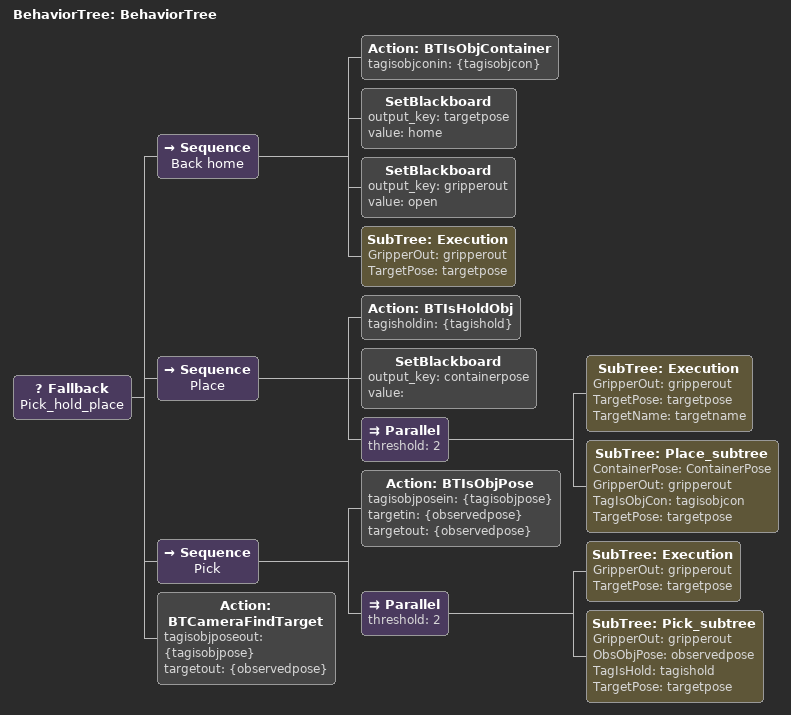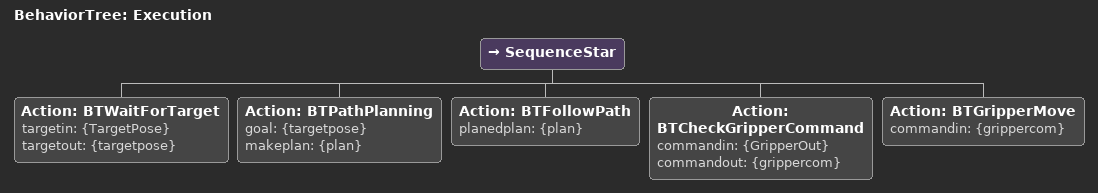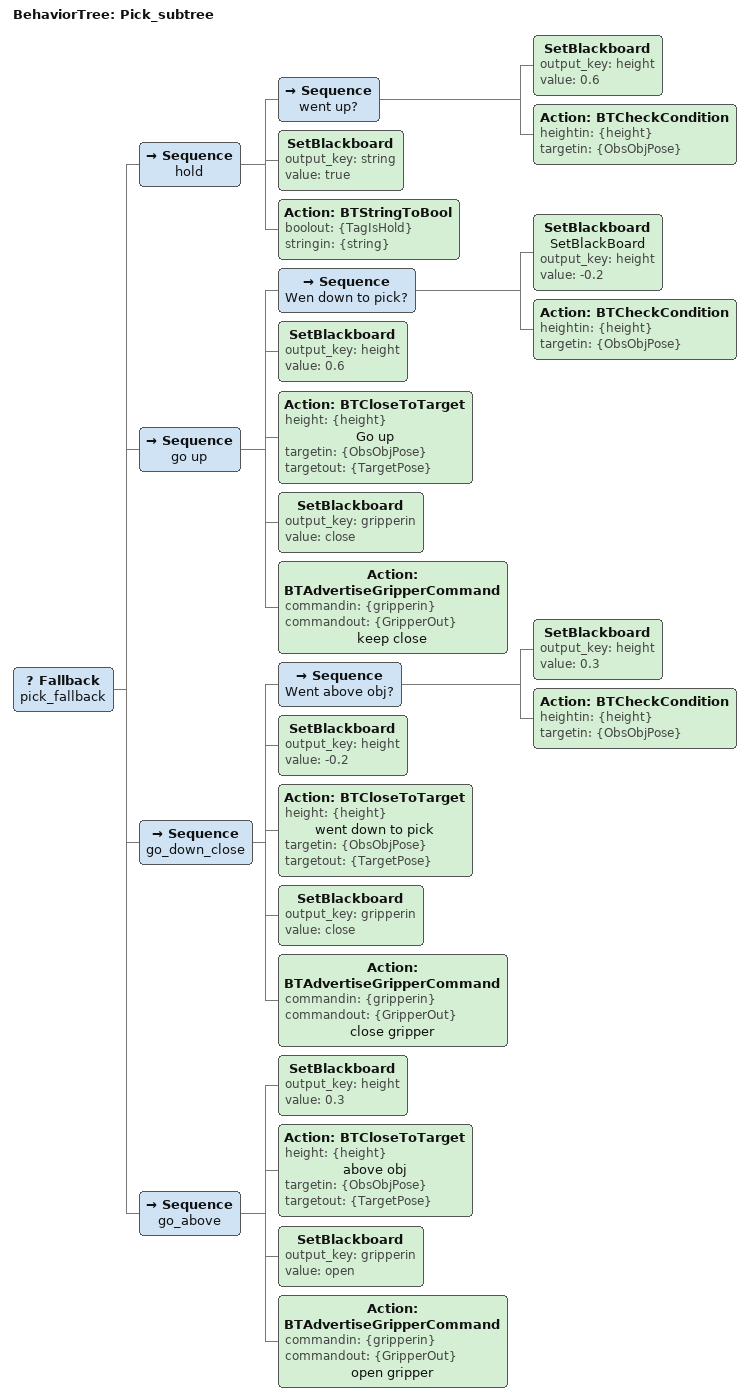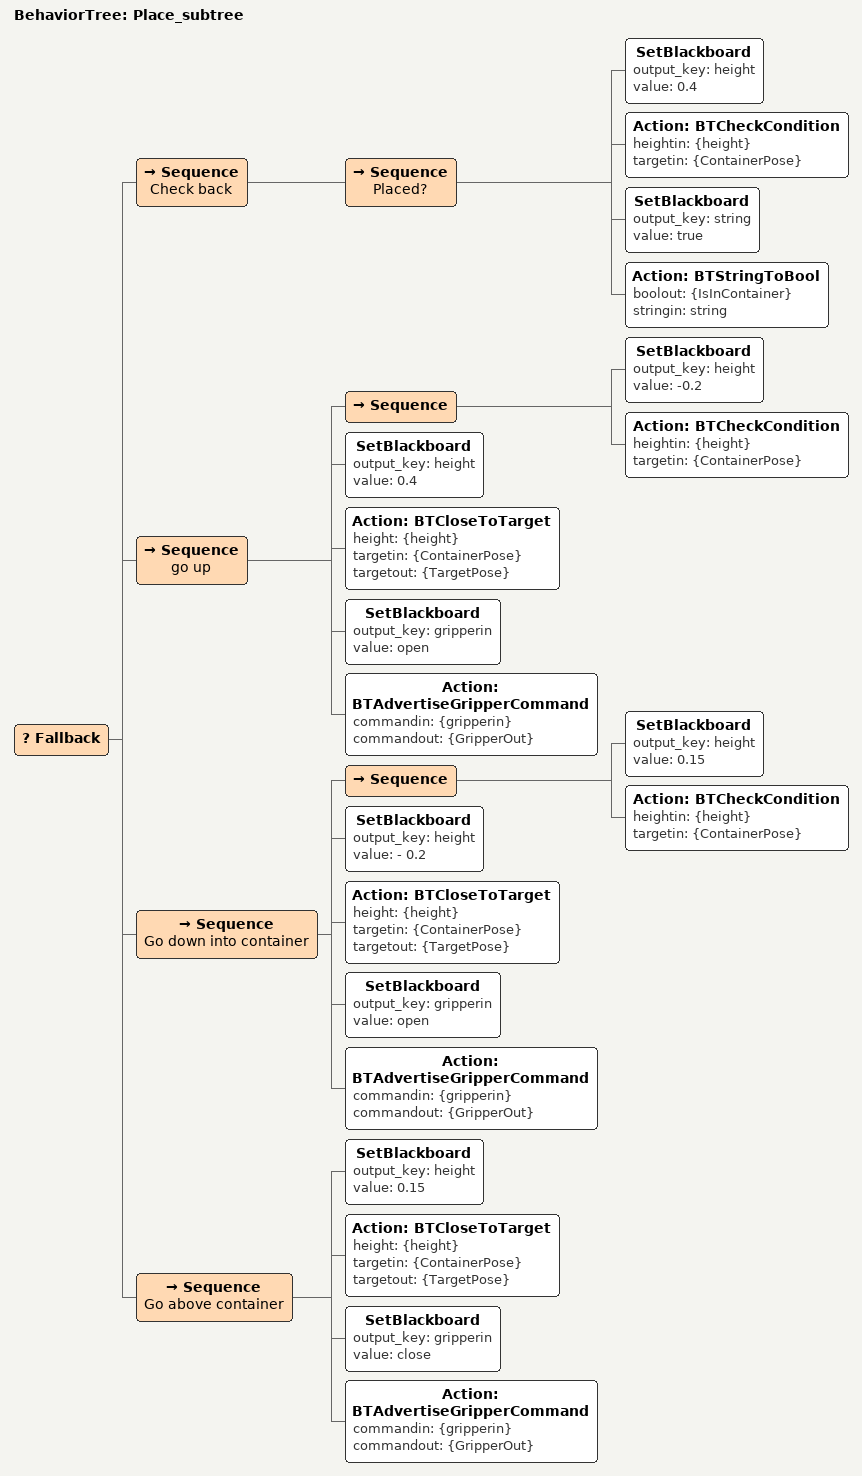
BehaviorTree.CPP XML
<?xml version="1.0"?>
<root main_tree_to_execute="BehaviorTree">
    <BehaviorTree ID="BehaviorTree">
        <Fallback name="Pick_hold_place">
            <Sequence name="Back home">
                <Action ID="BTIsObjContainer" tagisobjconin="{tagisobjcon}"/>
                <SetBlackboard output_key="targetpose" value="home"/>
                <SetBlackboard output_key="gripperout" value="open"/>
                <SubTree GripperOut="gripperout" ID="Execution" TargetPose="targetpose"/>
            </Sequence>
            <Sequence name="Place">
                <Action ID="BTIsHoldObj" tagisholdin="{tagishold}"/>
                <SetBlackboard output_key="containerpose" value=""/>
                <Parallel threshold="2">
                    <SubTree GripperOut="gripperout" ID="Execution" TargetPose="targetpose" TargetName="targetname"/>
                    <SubTree ContainerPose="ContainerPose" GripperOut="gripperout" ID="Place_subtree" TagIsObjCon="tagisobjcon" TargetPose="targetpose" />
                </Parallel>
            </Sequence>
            <Sequence name="Pick">
                <Action ID="BTIsObjPose" tagisobjposein="{tagisobjpose}" targetin="{observedpose}" targetout="{observedpose}"/>
                <Parallel threshold="2">
                    <SubTree GripperOut="gripperout" ID="Execution" TargetPose="targetpose"/>
                    <SubTree GripperOut="gripperout" ID="Pick_subtree" ObsObjPose="observedpose" TagIsHold="tagishold" TargetPose="targetpose"/>
                </Parallel>
            </Sequence>
            <Action ID="BTCameraFindTarget" tagisobjposeout="{tagisobjpose}" targetout="{observedpose}"/>
        </Fallback>
    </BehaviorTree>
    <BehaviorTree ID="Execution">
        <SequenceStar>
            <Action ID="BTWaitForTarget" targetin="{TargetPose}" targetout="{targetpose}"/>
            <Action ID="BTPathPlanning" goal="{targetpose}" makeplan="{plan}"/>
            <Action ID="BTFollowPath" planedplan="{plan}"/>
            <Action ID="BTCheckGripperCommand" commandin="{GripperOut}" commandout="{grippercom}"/>
            <Action ID="BTGripperMove" commandin="{grippercom}"/>
        </SequenceStar>
    </BehaviorTree>
    <BehaviorTree ID="Pick_subtree">
        <Fallback name="pick_fallback">
            <Sequence name="hold">
                <Sequence name="went up?">
                    <SetBlackboard output_key="height" value="0.6"/>
                    <Action ID="BTCheckCondition" heightin="{height}" targetin="{ObsObjPose}"/>
                </Sequence>
                <SetBlackboard output_key="string" value="true"/>
                <Action ID="BTStringToBool" boolout="{TagIsHold}" stringin="{string}"/>
            </Sequence>
            <Sequence name="go up">
                <Sequence name="Wen down to pick?">
                    <SetBlackboard name="SetBlackBoard" output_key="height" value="-0.2"/>
                    <Action ID="BTCheckCondition" heightin="{height}" targetin="{ObsObjPose}"/>
                </Sequence>
                <SetBlackboard output_key="height" value="0.6"/>
                <Action ID="BTCloseToTarget" height="{height}" name="Go up" targetin="{ObsObjPose}" targetout="{TargetPose}"/>
                <SetBlackboard output_key="gripperin" value="close"/>
                <Action ID="BTAdvertiseGripperCommand" commandin="{gripperin}" commandout="{GripperOut}" name="keep close"/>
            </Sequence>
            <Sequence name="go_down_close">
                <Sequence name="Went above obj?">
                    <SetBlackboard output_key="height" value="0.3"/>
                    <Action ID="BTCheckCondition" heightin="{height}" targetin="{ObsObjPose}"/>
                </Sequence>
                <SetBlackboard output_key="height" value="-0.2"/>
                <Action ID="BTCloseToTarget" height="{height}" name="went down to pick" targetin="{ObsObjPose}" targetout="{TargetPose}"/>
                <SetBlackboard output_key="gripperin" value="close"/>
                <Action ID="BTAdvertiseGripperCommand" commandin="{gripperin}" commandout="{GripperOut}" name="close gripper"/>
            </Sequence>
            <Sequence name="go_above">
                <SetBlackboard output_key="height" value="0.3"/>
                <Action ID="BTCloseToTarget" height="{height}" name="above obj" targetin="{ObsObjPose}" targetout="{TargetPose}"/>
                <SetBlackboard output_key="gripperin" value="open"/>
                <Action ID="BTAdvertiseGripperCommand" commandin="{gripperin}" commandout="{GripperOut}" name="open gripper"/>
            </Sequence>
        </Fallback>
    </BehaviorTree>
    <BehaviorTree ID="Place_subtree">
        <Fallback>
            <Sequence name="Check back">
                <Sequence name="Placed?">
                    <SetBlackboard output_key="height" value="0.4"/>
                    <Action ID="BTCheckCondition" heightin="{height}" targetin="{ContainerPose}"/>
                    <SetBlackboard output_key="string" value="true"/>
                    <Action ID="BTStringToBool" boolout="{IsInContainer}" stringin="string"/>
                </Sequence>
            </Sequence>
            <Sequence name="go up">
                <Sequence>
                    <SetBlackboard output_key="height" value="-0.2"/>
                    <Action ID="BTCheckCondition" heightin="{height}" targetin="{ContainerPose}"/>
                </Sequence>
                <SetBlackboard output_key="height" value="0.4"/>
                <Action ID="BTCloseToTarget" height="{height}" targetin="{ContainerPose}" targetout="{TargetPose}"/>
                <SetBlackboard output_key="gripperin" value="open"/>
                <Action ID="BTAdvertiseGripperCommand" commandin="{gripperin}" commandout="{GripperOut}"/>
            </Sequence>
            <Sequence name="Go down into container">
                <Sequence>
                    <SetBlackboard output_key="height" value="0.15"/>
                    <Action ID="BTCheckCondition" heightin="{height}" targetin="{ContainerPose}"/>
                </Sequence>
                <SetBlackboard output_key="height" value="- 0.2"/>
                <Action ID="BTCloseToTarget" height="{height}" targetin="{ContainerPose}" targetout="{TargetPose}"/>
                <SetBlackboard output_key="gripperin" value="open"/>
                <Action ID="BTAdvertiseGripperCommand" commandin="{gripperin}" commandout="{GripperOut}"/>
            </Sequence>
            <Sequence name="Go above container">
                <SetBlackboard output_key="height" value="0.15"/>
                <Action ID="BTCloseToTarget" height="{height}" targetin="{ContainerPose}" targetout="{TargetPose}"/>
                <SetBlackboard output_key="gripperin" value="close"/>
                <Action ID="BTAdvertiseGripperCommand" commandin="{gripperin}" commandout="{GripperOut}"/>
            </Sequence>
        </Fallback>
    </BehaviorTree>
</root>
